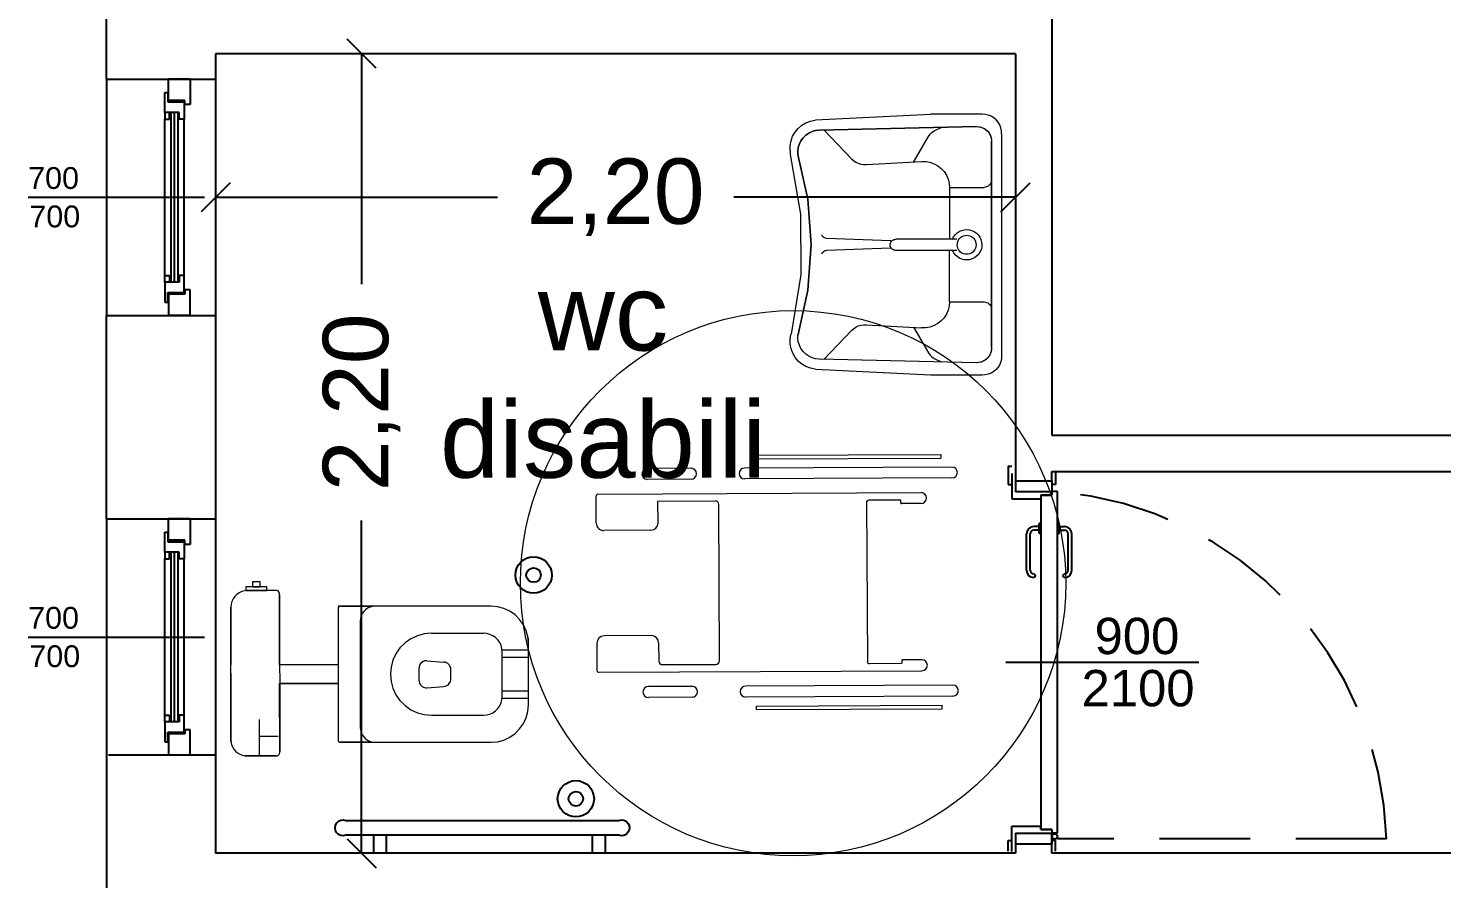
# Model space of a CAD drawing. Header units: millimetres. Extents: x 1769 to 2783, y -1222 to -971.
# Drawn here: x 2645.963 to 2649.851, y -1007.082 to -1004.742 of the extents above; entities that cross this region are included whole.
import ezdxf

# ---------------------------------------------------------------- set-up
doc = ezdxf.new("R2010")
doc.units = ezdxf.units.MM
doc.linetypes.add('CONTINUA', pattern=[0])
doc.linetypes.add('HIDDEN', pattern=[0.375, 0.25, -0.125])
for name, color, linetype in [('ARREDI', 8, 'Continuous'), ('FINESTRE', 1, 'Continuous'), ('muri', 7, 'Continuous'), ('quote', 6, 'Continuous'), ('scritte', 240, 'Continuous')]:
    doc.layers.add(name, color=color, linetype=linetype)
doc.styles.add('ARIAL', font='arial.ttf')
doc.styles.add('ROMANS', font='arial.ttf', dxfattribs={"height": 0.15})
doc.dimstyles.new('1a100', dxfattribs={"dimtxt": 0.18, "dimasz": 0.08, "dimexe": 0.01, "dimexo": 0.0625, "dimgap": 0.09, "dimtad": 0, "dimzin": 0, "dimdsep": 46, "dimtxsty": 'ARIAL', "dimblk": 'OBLIQUE', "dimcen": 0.08, "dimclrd": 1, "dimclre": 1, "dimadec": 0, "dimazin": 0, "dimtfac": 1, "dimtofl": 0, "dimtmove": 0, "dimatfit": 1, "dimfxl": 1, "dimtolj": 1, "dimtzin": 0, "dimarcsym": 0})

# ---------------------------------------------------------------- blocks, each defined once
blk = doc.blocks.new('_Oblique')
at = {"color": 0, "linetype": 'ByBlock', "lineweight": -2}
blk.add_line((-0.5, -0.5), (0.5, 0.5), dxfattribs=at)
blk = doc.blocks.new('*D29')
at = {"layer": 'Defpoints', "color": 0, "lineweight": 60, "ltscale": 0.2, "transparency": 16777216}
for p in [(2646.8801, -1004.812), (2647.03, -1004.812), (2647.03, -1007.012)]:
    blk.add_point(p, dxfattribs=at)
at = {"layer": 'quote', "color": 1, "lineweight": -2, "ltscale": 0.2, "transparency": 16777216}
for p, q in [((2646.9675, -1004.812), (2646.8701, -1004.812)), ((2646.8801, -1004.812), (2646.8801, -1005.4462)), ((2646.8801, -1007.012), (2646.8801, -1006.0963)), ((2646.9675, -1007.012), (2646.8701, -1007.012))]:
    blk.add_line(p, q, dxfattribs=at)
at = {"layer": 'quote', "color": 1, "lineweight": -2, "ltscale": 0.2, "transparency": 16777216, "xscale": 0.08, "yscale": 0.08, "zscale": 0.08}
for p, rotation in [((2646.8801, -1004.812), 90), ((2646.8801, -1007.012), 270)]:
    blk.add_blockref('_Oblique', p, dxfattribs=dict(at, rotation=rotation))
at = {"layer": 'quote', "color": 0, "ltscale": 0.2, "transparency": 16777216, "insert": (2646.8801, -1005.7712), "char_height": 0.18, "attachment_point": 5, "rotation": 90, "style": 'ARIAL'}
blk.add_mtext('\\A1;2,20', dxfattribs=at)
blk = doc.blocks.new('*D30')
at = {"layer": 'Defpoints', "color": 0, "lineweight": 60, "ltscale": 0.2, "transparency": 16777216}
for p in [(2646.4786, -1005.207), (2648.6786, -1005.207), (2648.6786, -1005.207)]:
    blk.add_point(p, dxfattribs=at)
at = {"layer": 'quote', "color": 1, "lineweight": -2, "ltscale": 0.2, "transparency": 16777216}
for p, q in [((2646.4786, -1005.1445), (2646.4786, -1005.197)), ((2648.6786, -1005.1445), (2648.6786, -1005.197)), ((2646.4786, -1005.207), (2647.2536, -1005.207)), ((2648.6786, -1005.207), (2647.9036, -1005.207))]:
    blk.add_line(p, q, dxfattribs=at)
at = {"layer": 'quote', "color": 1, "lineweight": -2, "ltscale": 0.2, "transparency": 16777216, "xscale": 0.08, "yscale": 0.08, "zscale": 0.08, "rotation": 180}
blk.add_blockref('_Oblique', (2646.4786, -1005.207), dxfattribs=at)
at = {"layer": 'quote', "color": 1, "lineweight": -2, "ltscale": 0.2, "transparency": 16777216, "xscale": 0.08, "yscale": 0.08, "zscale": 0.08}
blk.add_blockref('_Oblique', (2648.6786, -1005.207), dxfattribs=at)
at = {"layer": 'quote', "color": 0, "ltscale": 0.2, "transparency": 16777216, "insert": (2647.5786, -1005.207), "char_height": 0.18, "attachment_point": 5, "style": 'ARIAL'}
blk.add_mtext('\\A1;2,20', dxfattribs=at)

msp = doc.modelspace()

# ---------------------------------------------------------------- linework, layer by layer
at = {"color": 1, "linetype": 'Continuous'}
for p, q in [((2646.3486, -1004.89), (2646.3486, -1004.882)), ((2646.3486, -1004.9409), (2646.3486, -1004.882)), ((2646.4086, -1004.882), (2646.3486, -1004.882)), ((2646.4086, -1004.882), (2646.4086, -1004.952)), ((2646.339, -1004.9734), (2646.339, -1004.9185)), ((2646.339, -1004.9185), (2646.3471, -1004.9185)), ((2646.3471, -1004.9185), (2646.3471, -1004.9449)), ((2646.3781, -1004.9734), (2646.339, -1004.9734)), ((2646.339, -1004.9734), (2646.339, -1004.9775)), ((2646.342, -1004.9734), (2646.339, -1004.9734)), ((2646.3516, -1004.9734), (2646.342, -1004.9734)), ((2646.3471, -1004.9449), (2646.3923, -1004.9449)), ((2646.3939, -1004.9409), (2646.3486, -1004.9409)), ((2646.3516, -1004.9917), (2646.3516, -1004.9734)), ((2646.355, -1004.9734), (2646.355, -1005.4407)), ((2646.365, -1004.9734), (2646.365, -1005.4407)), ((2646.375, -1004.9734), (2646.375, -1005.4407)), ((2646.3781, -1004.9917), (2646.3781, -1004.9734)), ((2646.3923, -1004.9449), (2646.3923, -1004.9917)), ((2646.3939, -1004.952), (2646.3939, -1004.9409)), ((2646.4086, -1004.952), (2646.3939, -1004.952)), ((2646.339, -1004.9775), (2646.339, -1004.9917)), ((2646.339, -1005.4264), (2646.339, -1004.9917)), ((2646.339, -1004.9917), (2646.3516, -1004.9917)), ((2646.3516, -1004.9887), (2646.3516, -1004.9785)), ((2646.3923, -1004.9917), (2646.3781, -1004.9917)), ((2646.3923, -1005.4224), (2646.3923, -1004.9917)), ((2646.339, -1005.4366), (2646.339, -1005.4224)), ((2646.339, -1005.4224), (2646.3516, -1005.4224)), ((2646.339, -1005.4407), (2646.339, -1005.4366)), ((2646.339, -1005.4407), (2646.339, -1005.4956)), ((2646.3781, -1005.4407), (2646.339, -1005.4407)), ((2646.342, -1005.4407), (2646.339, -1005.4407)), ((2646.3516, -1005.4407), (2646.342, -1005.4407)), ((2646.3516, -1005.4224), (2646.3516, -1005.4407)), ((2646.3516, -1005.4254), (2646.3516, -1005.4356)), ((2646.3781, -1005.4224), (2646.3781, -1005.4407)), ((2646.3923, -1005.4224), (2646.3781, -1005.4224)), ((2646.3923, -1005.4691), (2646.3923, -1005.4224)), ((2646.3471, -1005.4956), (2646.3471, -1005.4691)), ((2646.3471, -1005.4691), (2646.3923, -1005.4691)), ((2646.3486, -1005.4732), (2646.3486, -1005.532)), ((2646.3939, -1005.4732), (2646.3486, -1005.4732)), ((2646.3939, -1005.462), (2646.3939, -1005.4732)), ((2646.4086, -1005.462), (2646.3939, -1005.462)), ((2646.4086, -1005.532), (2646.4086, -1005.462)), ((2646.339, -1005.4956), (2646.3471, -1005.4956)), ((2646.3486, -1005.524), (2646.3486, -1005.532)), ((2646.4086, -1005.532), (2646.3486, -1005.532)), ((2646.3486, -1006.1), (2646.3486, -1006.092)), ((2646.3486, -1006.1509), (2646.3486, -1006.092)), ((2646.4086, -1006.092), (2646.3486, -1006.092)), ((2646.4086, -1006.092), (2646.4086, -1006.162)), ((2646.339, -1006.1834), (2646.339, -1006.1285)), ((2646.339, -1006.1285), (2646.3471, -1006.1285)), ((2646.3471, -1006.1285), (2646.3471, -1006.1549)), ((2646.3471, -1006.1549), (2646.3923, -1006.1549)), ((2646.3939, -1006.1509), (2646.3486, -1006.1509)), ((2646.3923, -1006.1549), (2646.3923, -1006.2017)), ((2646.3939, -1006.162), (2646.3939, -1006.1509)), ((2646.4086, -1006.162), (2646.3939, -1006.162)), ((2646.3781, -1006.1834), (2646.339, -1006.1834)), ((2646.339, -1006.1834), (2646.339, -1006.1875)), ((2646.342, -1006.1834), (2646.339, -1006.1834)), ((2646.339, -1006.1875), (2646.339, -1006.2017)), ((2646.339, -1006.6364), (2646.339, -1006.2017)), ((2646.339, -1006.2017), (2646.3516, -1006.2017)), ((2646.3516, -1006.1834), (2646.342, -1006.1834)), ((2646.3516, -1006.2017), (2646.3516, -1006.1834)), ((2646.3516, -1006.1987), (2646.3516, -1006.1885)), ((2646.355, -1006.1834), (2646.355, -1006.6507)), ((2646.365, -1006.1834), (2646.365, -1006.6507)), ((2646.375, -1006.1834), (2646.375, -1006.6507)), ((2646.3781, -1006.2017), (2646.3781, -1006.1834)), ((2646.3923, -1006.2017), (2646.3781, -1006.2017)), ((2646.3923, -1006.6324), (2646.3923, -1006.2017)), ((2646.339, -1006.6466), (2646.339, -1006.6324)), ((2646.339, -1006.6324), (2646.3516, -1006.6324)), ((2646.339, -1006.6507), (2646.339, -1006.6466)), ((2646.3516, -1006.6324), (2646.3516, -1006.6507)), ((2646.3516, -1006.6354), (2646.3516, -1006.6456)), ((2646.3781, -1006.6324), (2646.3781, -1006.6507)), ((2646.3923, -1006.6324), (2646.3781, -1006.6324)), ((2646.3923, -1006.6791), (2646.3923, -1006.6324)), ((2646.339, -1006.6507), (2646.339, -1006.7056)), ((2646.3781, -1006.6507), (2646.339, -1006.6507)), ((2646.342, -1006.6507), (2646.339, -1006.6507)), ((2646.3516, -1006.6507), (2646.342, -1006.6507)), ((2646.3471, -1006.7056), (2646.3471, -1006.6791)), ((2646.3471, -1006.6791), (2646.3923, -1006.6791)), ((2646.3486, -1006.6832), (2646.3486, -1006.742)), ((2646.3939, -1006.6832), (2646.3486, -1006.6832)), ((2646.3939, -1006.672), (2646.3939, -1006.6832)), ((2646.4086, -1006.672), (2646.3939, -1006.672)), ((2646.4086, -1006.742), (2646.4086, -1006.672)), ((2646.339, -1006.7056), (2646.3471, -1006.7056)), ((2646.3486, -1006.734), (2646.3486, -1006.742)), ((2646.4086, -1006.742), (2646.3486, -1006.742))]:
    msp.add_line(p, q, dxfattribs=at)
at = {"color": 1, "linetype": 'HIDDEN'}
msp.add_lwpolyline([(2648.7936, -1006.017, -0.380687), (2649.6991, -1006.9724), (2648.7936, -1006.9724)], format="xyb", dxfattribs=at)
at = {"layer": 'ARREDI', "lineweight": 0}
for p, q in [((2648.0806, -1005.0175), (2648.0907, -1005.0088)), ((2648.0907, -1005.0088), (2648.1021, -1005.002)), ((2648.1021, -1005.002), (2648.1146, -1004.9973)), ((2648.1146, -1004.9973), (2648.1276, -1004.9948)), ((2648.1276, -1004.9948), (2648.1276, -1004.9948)), ((2648.1281, -1004.994), (2648.4451, -1004.9785)), ((2648.5708, -1005.0125), (2648.1386, -1005.0221)), ((2648.1386, -1005.0221), (2648.5709, -1005.0125)), ((2648.5867, -1004.9785), (2648.4451, -1004.9785)), ((2648.4545, -1005.0241), (2648.4744, -1005.0147)), ((2648.5708, -1005.0125), (2648.5773, -1005.0129)), ((2648.5709, -1005.0125), (2648.5806, -1005.0131)), ((2648.5773, -1005.0129), (2648.5837, -1005.0143)), ((2648.5806, -1005.0131), (2648.5929, -1005.0179)), ((2648.5837, -1005.0143), (2648.5898, -1005.0167)), ((2648.5953, -1004.9789), (2648.5867, -1004.9785)), ((2648.5867, -1004.9785), (2648.5867, -1004.9785)), ((2648.6037, -1004.9807), (2648.5953, -1004.9789)), ((2648.6117, -1004.9839), (2648.6037, -1004.9807)), ((2648.6191, -1004.9883), (2648.6117, -1004.9839)), ((2648.6256, -1004.9938), (2648.6191, -1004.9883)), ((2648.6311, -1005.0004), (2648.6256, -1004.9938)), ((2648.6355, -1005.0077), (2648.6311, -1005.0004)), ((2648.6385, -1005.0157), (2648.6355, -1005.0077)), ((2648.0589, -1005.0649), (2648.0611, -1005.0518)), ((2648.0611, -1005.0518), (2648.0656, -1005.0393)), ((2648.0656, -1005.0393), (2648.0722, -1005.0277)), ((2648.0722, -1005.0277), (2648.0806, -1005.0175)), ((2648.0885, -1005.0515), (2648.084, -1005.0604)), ((2648.084, -1005.0604), (2648.0885, -1005.0515)), ((2648.0945, -1005.0435), (2648.0885, -1005.0515)), ((2648.0885, -1005.0515), (2648.0945, -1005.0435)), ((2648.1016, -1005.0365), (2648.0945, -1005.0435)), ((2648.0945, -1005.0435), (2648.1016, -1005.0365)), ((2648.1099, -1005.0307), (2648.1016, -1005.0365)), ((2648.1016, -1005.0365), (2648.1099, -1005.0307)), ((2648.1189, -1005.0263), (2648.1099, -1005.0307)), ((2648.1099, -1005.0307), (2648.1189, -1005.0263)), ((2648.1286, -1005.0234), (2648.1189, -1005.0263)), ((2648.1189, -1005.0263), (2648.1286, -1005.0234)), ((2648.1386, -1005.0221), (2648.1286, -1005.0234)), ((2648.1286, -1005.0234), (2648.1386, -1005.0221)), ((2648.1516, -1005.0218), (2648.2273, -1005.1011)), ((2648.3976, -1005.1105), (2648.4396, -1005.0396)), ((2648.4396, -1005.0396), (2648.4438, -1005.0337)), ((2648.4438, -1005.0337), (2648.4488, -1005.0285)), ((2648.4488, -1005.0285), (2648.4545, -1005.0241)), ((2648.5898, -1005.0167), (2648.5954, -1005.02)), ((2648.5929, -1005.0179), (2648.603, -1005.0263)), ((2648.5954, -1005.02), (2648.6004, -1005.0242)), ((2648.6004, -1005.0242), (2648.6047, -1005.0291)), ((2648.603, -1005.0263), (2648.6099, -1005.0375)), ((2648.6047, -1005.0291), (2648.6082, -1005.0346)), ((2648.6082, -1005.0346), (2648.6107, -1005.0407)), ((2648.6099, -1005.0375), (2648.6122, -1005.047)), ((2648.6107, -1005.0407), (2648.6122, -1005.047)), ((2648.6122, -1005.047), (2648.6128, -1005.0535)), ((2648.6122, -1005.047), (2648.6128, -1005.0535)), ((2648.6128, -1005.6213), (2648.6128, -1005.0535)), ((2648.6128, -1005.0535), (2648.6128, -1005.0535)), ((2648.6128, -1005.0535), (2648.6128, -1005.3739)), ((2648.6401, -1005.024), (2648.6385, -1005.0157)), ((2648.6403, -1005.0325), (2648.6401, -1005.024)), ((2648.6403, -1005.0325), (2648.6403, -1005.6423)), ((2648.0589, -1005.0782), (2648.0589, -1005.0649)), ((2648.0589, -1005.0782), (2648.0589, -1005.0897)), ((2648.0589, -1005.0897), (2648.0876, -1005.2534)), ((2648.081, -1005.0699), (2648.0796, -1005.0798)), ((2648.0796, -1005.0798), (2648.081, -1005.0699)), ((2648.0796, -1005.0798), (2648.0798, -1005.0898)), ((2648.0798, -1005.0898), (2648.0796, -1005.0798)), ((2648.0798, -1005.0898), (2648.1069, -1005.2122)), ((2648.1069, -1005.2122), (2648.0798, -1005.0898)), ((2648.084, -1005.0604), (2648.081, -1005.0699)), ((2648.081, -1005.0699), (2648.084, -1005.0604)), ((2648.2273, -1005.1011), (2648.2329, -1005.1062)), ((2648.2329, -1005.1062), (2648.2392, -1005.1104)), ((2648.2392, -1005.1104), (2648.2461, -1005.1136)), ((2648.2461, -1005.1136), (2648.2534, -1005.1159)), ((2648.2534, -1005.1159), (2648.2609, -1005.117)), ((2648.2609, -1005.117), (2648.2686, -1005.1171)), ((2648.2686, -1005.1171), (2648.4197, -1005.1084)), ((2648.4197, -1005.1084), (2648.4316, -1005.1086)), ((2648.4316, -1005.1086), (2648.4432, -1005.1107)), ((2648.4432, -1005.1107), (2648.4544, -1005.1146)), ((2648.4544, -1005.1146), (2648.4648, -1005.1203)), ((2648.4648, -1005.1203), (2648.4741, -1005.1276)), ((2648.4741, -1005.1276), (2648.4821, -1005.1363)), ((2648.4821, -1005.1363), (2648.4886, -1005.1461)), ((2648.4886, -1005.1461), (2648.4933, -1005.1568)), ((2648.4933, -1005.1568), (2648.4962, -1005.1682)), ((2648.4962, -1005.1682), (2648.4972, -1005.1799)), ((2648.61, -1005.1696), (2648.6079, -1005.1725)), ((2648.6115, -1005.1664), (2648.61, -1005.1696)), ((2648.6124, -1005.1629), (2648.6115, -1005.1664)), ((2648.6128, -1005.1594), (2648.6124, -1005.1629)), ((2648.4972, -1005.1798), (2648.592, -1005.1798)), ((2648.4972, -1005.1799), (2648.4972, -1005.3226)), ((2648.5956, -1005.1795), (2648.592, -1005.1798)), ((2648.5991, -1005.1786), (2648.5956, -1005.1795)), ((2648.6024, -1005.1771), (2648.5991, -1005.1786)), ((2648.6053, -1005.1751), (2648.6024, -1005.1771)), ((2648.6079, -1005.1725), (2648.6053, -1005.1751)), ((2648.1069, -1005.2122), (2648.1161, -1005.3372)), ((2648.1161, -1005.3372), (2648.1069, -1005.2122)), ((2648.0876, -1005.2534), (2648.0884, -1005.4197)), ((2648.1471, -1005.3132), (2648.1457, -1005.3108)), ((2648.1489, -1005.3154), (2648.1471, -1005.3132)), ((2648.151, -1005.3173), (2648.1489, -1005.3154)), ((2648.1535, -1005.3188), (2648.151, -1005.3173)), ((2648.1561, -1005.3198), (2648.1535, -1005.3188)), ((2648.1589, -1005.3204), (2648.1561, -1005.3198)), ((2648.3357, -1005.3267), (2648.159, -1005.3204)), ((2648.3375, -1005.3281), (2648.3393, -1005.3262)), ((2648.3393, -1005.3262), (2648.3415, -1005.3247)), ((2648.3415, -1005.3247), (2648.3439, -1005.3236)), ((2648.3439, -1005.3236), (2648.3465, -1005.3229)), ((2648.3465, -1005.3229), (2648.3496, -1005.3227)), ((2648.5169, -1005.3227), (2648.3496, -1005.3227)), ((2648.505, -1005.3228), (2648.5082, -1005.3163)), ((2648.5082, -1005.3163), (2648.5124, -1005.3104)), ((2648.5124, -1005.3104), (2648.5176, -1005.3053)), ((2648.5176, -1005.3053), (2648.5236, -1005.3012)), ((2648.5198, -1005.3287), (2648.5217, -1005.3245)), ((2648.5217, -1005.3245), (2648.5243, -1005.3208)), ((2648.5236, -1005.3012), (2648.5302, -1005.2982)), ((2648.5243, -1005.3208), (2648.5275, -1005.3175)), ((2648.5275, -1005.3175), (2648.5312, -1005.3149)), ((2648.5302, -1005.2982), (2648.5372, -1005.2964)), ((2648.5312, -1005.3149), (2648.5353, -1005.313)), ((2648.5353, -1005.313), (2648.5397, -1005.3118)), ((2648.5372, -1005.2964), (2648.5444, -1005.2958)), ((2648.5397, -1005.3118), (2648.5442, -1005.3114)), ((2648.5442, -1005.3114), (2648.5487, -1005.3118)), ((2648.5444, -1005.2958), (2648.5516, -1005.2965)), ((2648.5487, -1005.3118), (2648.5531, -1005.313)), ((2648.5516, -1005.2965), (2648.5586, -1005.2984)), ((2648.5531, -1005.313), (2648.5572, -1005.3149)), ((2648.5572, -1005.3149), (2648.5609, -1005.3175)), ((2648.5586, -1005.2984), (2648.5652, -1005.3014)), ((2648.5609, -1005.3175), (2648.5641, -1005.3208)), ((2648.5641, -1005.3208), (2648.5667, -1005.3245)), ((2648.5652, -1005.3014), (2648.5711, -1005.3056)), ((2648.5667, -1005.3245), (2648.5686, -1005.3287)), ((2648.5711, -1005.3056), (2648.5762, -1005.3107)), ((2648.5762, -1005.3107), (2648.5804, -1005.3166)), ((2648.5804, -1005.3166), (2648.5835, -1005.3232)), ((2648.5835, -1005.3232), (2648.5854, -1005.3302)), ((2648.1161, -1005.3372), (2648.1073, -1005.4622)), ((2648.1073, -1005.4622), (2648.1161, -1005.3372)), ((2648.1457, -1005.3628), (2648.1471, -1005.3603)), ((2648.1471, -1005.3603), (2648.1489, -1005.3581)), ((2648.1489, -1005.3581), (2648.151, -1005.3562)), ((2648.151, -1005.3562), (2648.1535, -1005.3547)), ((2648.1535, -1005.3547), (2648.1561, -1005.3537)), ((2648.1561, -1005.3537), (2648.1589, -1005.3531)), ((2648.1589, -1005.3531), (2648.1589, -1005.3531)), ((2648.3346, -1005.3473), (2648.159, -1005.3531)), ((2648.3339, -1005.3379), (2648.3341, -1005.3352)), ((2648.3341, -1005.3405), (2648.3339, -1005.3379)), ((2648.3341, -1005.3352), (2648.3348, -1005.3327)), ((2648.3348, -1005.3431), (2648.3341, -1005.3405)), ((2648.3348, -1005.3327), (2648.336, -1005.3303)), ((2648.336, -1005.3455), (2648.3348, -1005.3431)), ((2648.336, -1005.3303), (2648.3375, -1005.3281)), ((2648.3375, -1005.3477), (2648.336, -1005.3455)), ((2648.3393, -1005.3495), (2648.3375, -1005.3477)), ((2648.3415, -1005.351), (2648.3393, -1005.3495)), ((2648.3439, -1005.3522), (2648.3415, -1005.351)), ((2648.3465, -1005.3529), (2648.3439, -1005.3522)), ((2648.3491, -1005.3531), (2648.3465, -1005.3529)), ((2648.5172, -1005.3531), (2648.3491, -1005.3531)), ((2648.4972, -1005.495), (2648.4972, -1005.3524)), ((2648.5085, -1005.3596), (2648.5052, -1005.3531)), ((2648.5052, -1005.3531), (2648.5052, -1005.3531)), ((2648.5128, -1005.3654), (2648.5085, -1005.3596)), ((2648.5182, -1005.3377), (2648.5186, -1005.3331)), ((2648.5186, -1005.3423), (2648.5182, -1005.3377)), ((2648.5186, -1005.3331), (2648.5198, -1005.3287)), ((2648.5198, -1005.3467), (2648.5186, -1005.3423)), ((2648.5217, -1005.3508), (2648.5198, -1005.3467)), ((2648.5243, -1005.3546), (2648.5217, -1005.3508)), ((2648.5275, -1005.3579), (2648.5243, -1005.3546)), ((2648.5312, -1005.3605), (2648.5275, -1005.3579)), ((2648.5353, -1005.3624), (2648.5312, -1005.3605)), ((2648.5397, -1005.3636), (2648.5353, -1005.3624)), ((2648.5442, -1005.364), (2648.5397, -1005.3636)), ((2648.5487, -1005.3636), (2648.5442, -1005.364)), ((2648.5531, -1005.3624), (2648.5487, -1005.3636)), ((2648.5572, -1005.3605), (2648.5531, -1005.3624)), ((2648.5609, -1005.3579), (2648.5572, -1005.3605)), ((2648.5641, -1005.3546), (2648.5609, -1005.3579)), ((2648.5667, -1005.3508), (2648.5641, -1005.3546)), ((2648.5686, -1005.3467), (2648.5667, -1005.3508)), ((2648.5686, -1005.3287), (2648.5698, -1005.3331)), ((2648.5698, -1005.3423), (2648.5686, -1005.3467)), ((2648.5698, -1005.3331), (2648.5702, -1005.3377)), ((2648.5702, -1005.3377), (2648.5698, -1005.3423)), ((2648.5766, -1005.3642), (2648.5715, -1005.3694)), ((2648.5807, -1005.3582), (2648.5766, -1005.3642)), ((2648.5837, -1005.3516), (2648.5807, -1005.3582)), ((2648.5855, -1005.3446), (2648.5837, -1005.3516)), ((2648.5854, -1005.3302), (2648.5861, -1005.3374)), ((2648.5861, -1005.3374), (2648.5855, -1005.3446)), ((2648.518, -1005.3704), (2648.5128, -1005.3654)), ((2648.5241, -1005.3744), (2648.518, -1005.3704)), ((2648.5307, -1005.3773), (2648.5241, -1005.3744)), ((2648.5377, -1005.3791), (2648.5307, -1005.3773)), ((2648.545, -1005.3796), (2648.5377, -1005.3791)), ((2648.5522, -1005.3788), (2648.545, -1005.3796)), ((2648.5591, -1005.3768), (2648.5522, -1005.3788)), ((2648.5657, -1005.3737), (2648.5591, -1005.3768)), ((2648.5715, -1005.3694), (2648.5657, -1005.3737)), ((2648.6128, -1005.3739), (2648.6128, -1005.6213)), ((2648.0884, -1005.4197), (2648.0612, -1005.5837)), ((2648.1073, -1005.4622), (2648.0805, -1005.5847)), ((2648.0805, -1005.5847), (2648.1073, -1005.4622)), ((2648.4933, -1005.518), (2648.4886, -1005.5287)), ((2648.4962, -1005.5066), (2648.4933, -1005.518)), ((2648.4972, -1005.495), (2648.4962, -1005.5066)), ((2648.4972, -1005.495), (2648.592, -1005.495)), ((2648.592, -1005.495), (2648.5956, -1005.4953)), ((2648.5956, -1005.4953), (2648.5991, -1005.4962)), ((2648.5991, -1005.4962), (2648.6024, -1005.4977)), ((2648.6024, -1005.4977), (2648.6053, -1005.4998)), ((2648.6053, -1005.4998), (2648.6079, -1005.5023)), ((2648.6079, -1005.5023), (2648.61, -1005.5052)), ((2648.61, -1005.5052), (2648.6115, -1005.5084)), ((2648.6115, -1005.5084), (2648.6124, -1005.5119)), ((2648.6124, -1005.5119), (2648.6128, -1005.5154)), ((2648.2461, -1005.5612), (2648.2534, -1005.5589)), ((2648.2534, -1005.5589), (2648.2609, -1005.5578)), ((2648.2609, -1005.5578), (2648.2686, -1005.5577)), ((2648.2686, -1005.5577), (2648.4197, -1005.5664)), ((2648.4648, -1005.5545), (2648.4544, -1005.5602)), ((2648.4741, -1005.5472), (2648.4648, -1005.5545)), ((2648.4821, -1005.5386), (2648.4741, -1005.5472)), ((2648.4886, -1005.5287), (2648.4821, -1005.5386)), ((2648.0588, -1005.5975), (2648.061, -1005.5845)), ((2648.0589, -1005.6107), (2648.0588, -1005.5975)), ((2648.061, -1005.5845), (2648.061, -1005.5845)), ((2648.0796, -1005.595), (2648.0798, -1005.5851)), ((2648.0796, -1005.595), (2648.0798, -1005.5873)), ((2648.081, -1005.6049), (2648.0796, -1005.595)), ((2648.081, -1005.6049), (2648.0796, -1005.595)), ((2648.0798, -1005.5873), (2648.0805, -1005.5847)), ((2648.0805, -1005.5847), (2648.0805, -1005.5847)), ((2648.1516, -1005.653), (2648.2273, -1005.5737)), ((2648.2273, -1005.5737), (2648.2329, -1005.5687)), ((2648.2329, -1005.5687), (2648.2392, -1005.5644)), ((2648.2392, -1005.5644), (2648.2461, -1005.5612)), ((2648.3976, -1005.5643), (2648.4396, -1005.6352)), ((2648.4316, -1005.5662), (2648.4197, -1005.5664)), ((2648.4197, -1005.5664), (2648.4197, -1005.5664)), ((2648.4432, -1005.5641), (2648.4316, -1005.5662)), ((2648.4544, -1005.5602), (2648.4432, -1005.5641)), ((2648.0613, -1005.6237), (2648.0589, -1005.6107)), ((2648.0658, -1005.6361), (2648.0613, -1005.6237)), ((2648.0724, -1005.6475), (2648.0658, -1005.6361)), ((2648.084, -1005.6144), (2648.081, -1005.6049)), ((2648.084, -1005.6144), (2648.081, -1005.6049)), ((2648.0885, -1005.6233), (2648.084, -1005.6144)), ((2648.0885, -1005.6233), (2648.084, -1005.6144)), ((2648.0945, -1005.6314), (2648.0885, -1005.6233)), ((2648.0945, -1005.6314), (2648.0885, -1005.6233)), ((2648.1016, -1005.6384), (2648.0945, -1005.6314)), ((2648.1016, -1005.6384), (2648.0945, -1005.6314)), ((2648.4396, -1005.6352), (2648.4438, -1005.6411)), ((2648.612, -1005.6311), (2648.6069, -1005.6432)), ((2648.6107, -1005.6342), (2648.6082, -1005.6402)), ((2648.6122, -1005.6278), (2648.6107, -1005.6342)), ((2648.6128, -1005.6213), (2648.612, -1005.6311)), ((2648.6128, -1005.6213), (2648.6122, -1005.6278)), ((2648.0809, -1005.6576), (2648.0724, -1005.6475)), ((2648.091, -1005.6662), (2648.0809, -1005.6576)), ((2648.1023, -1005.6729), (2648.091, -1005.6662)), ((2648.1099, -1005.6441), (2648.1016, -1005.6384)), ((2648.1099, -1005.6441), (2648.1016, -1005.6384)), ((2648.1147, -1005.6775), (2648.1023, -1005.6729)), ((2648.1189, -1005.6485), (2648.1099, -1005.6441)), ((2648.1189, -1005.6485), (2648.1099, -1005.6441)), ((2648.1286, -1005.6514), (2648.1189, -1005.6485)), ((2648.1286, -1005.6514), (2648.1189, -1005.6485)), ((2648.1386, -1005.6527), (2648.1286, -1005.6514)), ((2648.1387, -1005.6527), (2648.1286, -1005.6514)), ((2648.5708, -1005.6623), (2648.1386, -1005.6527)), ((2648.5707, -1005.6623), (2648.1387, -1005.6527)), ((2648.4438, -1005.6411), (2648.4488, -1005.6463)), ((2648.4488, -1005.6463), (2648.4545, -1005.6507)), ((2648.4545, -1005.6507), (2648.4744, -1005.6602)), ((2648.5773, -1005.6619), (2648.5707, -1005.6623)), ((2648.5773, -1005.6619), (2648.5708, -1005.6623)), ((2648.5708, -1005.6623), (2648.5708, -1005.6623)), ((2648.5869, -1005.6598), (2648.5773, -1005.6619)), ((2648.5837, -1005.6605), (2648.5773, -1005.6619)), ((2648.5898, -1005.6581), (2648.5837, -1005.6605)), ((2648.5982, -1005.6531), (2648.5869, -1005.6598)), ((2648.5954, -1005.6548), (2648.5898, -1005.6581)), ((2648.6004, -1005.6506), (2648.5954, -1005.6548)), ((2648.6069, -1005.6432), (2648.5982, -1005.6531)), ((2648.6047, -1005.6457), (2648.6004, -1005.6506)), ((2648.6082, -1005.6402), (2648.6047, -1005.6457)), ((2648.6311, -1005.6744), (2648.6256, -1005.681)), ((2648.6355, -1005.6671), (2648.6311, -1005.6744)), ((2648.6385, -1005.6591), (2648.6355, -1005.6671)), ((2648.6401, -1005.6508), (2648.6385, -1005.6591)), ((2648.6404, -1005.6423), (2648.6401, -1005.6508)), ((2648.1276, -1005.68), (2648.1147, -1005.6775)), ((2648.4451, -1005.6963), (2648.1281, -1005.6808)), ((2648.5867, -1005.6963), (2648.4451, -1005.6963)), ((2648.5953, -1005.6959), (2648.5867, -1005.6963)), ((2648.5867, -1005.6963), (2648.5867, -1005.6963)), ((2648.6037, -1005.6941), (2648.5953, -1005.6959)), ((2648.6118, -1005.691), (2648.6037, -1005.6941)), ((2648.6191, -1005.6865), (2648.6118, -1005.691)), ((2648.6256, -1005.681), (2648.6191, -1005.6865)), ((2646.5433, -1006.295), (2646.5367, -1006.2996)), ((2646.5433, -1006.295), (2646.5367, -1006.2996)), ((2646.5506, -1006.2916), (2646.5433, -1006.295)), ((2646.5506, -1006.2916), (2646.5433, -1006.295)), ((2646.5617, -1006.2886), (2646.5506, -1006.2916)), ((2646.5583, -1006.2895), (2646.5506, -1006.2916)), ((2646.5664, -1006.2888), (2646.5583, -1006.2895)), ((2646.5617, -1006.2786), (2646.5617, -1006.2888)), ((2646.6197, -1006.2786), (2646.5617, -1006.2786)), ((2646.5797, -1006.2786), (2646.5617, -1006.2786)), ((2646.5617, -1006.2786), (2646.5617, -1006.2886)), ((2646.5617, -1006.2888), (2646.6197, -1006.2888)), ((2646.6441, -1006.2888), (2646.5617, -1006.2888)), ((2646.6156, -1006.2888), (2646.5664, -1006.2888)), ((2646.5797, -1006.2652), (2646.5797, -1006.2786)), ((2646.6007, -1006.2652), (2646.5797, -1006.2652)), ((2646.6007, -1006.2652), (2646.5797, -1006.2652)), ((2646.5797, -1006.2652), (2646.5797, -1006.2786)), ((2646.5797, -1006.2786), (2646.6007, -1006.2786)), ((2646.6007, -1006.2786), (2646.6007, -1006.2652)), ((2646.6007, -1006.2786), (2646.6007, -1006.2652)), ((2646.6197, -1006.2786), (2646.6007, -1006.2786)), ((2646.6197, -1006.2888), (2646.6197, -1006.2786)), ((2646.6197, -1006.2888), (2646.6197, -1006.2786)), ((2646.6453, -1006.2888), (2646.6197, -1006.2888)), ((2646.6458, -1006.289), (2646.6441, -1006.2888)), ((2646.6509, -1006.2903), (2646.6453, -1006.2888)), ((2646.6474, -1006.2894), (2646.6458, -1006.289)), ((2646.649, -1006.2901), (2646.6474, -1006.2894)), ((2646.6504, -1006.291), (2646.649, -1006.2901)), ((2646.6516, -1006.2921), (2646.6504, -1006.291)), ((2646.6544, -1006.2965), (2646.6509, -1006.2903)), ((2646.6527, -1006.2934), (2646.6516, -1006.2921)), ((2646.6535, -1006.2949), (2646.6527, -1006.2934)), ((2646.654, -1006.2965), (2646.6535, -1006.2949)), ((2646.6543, -1006.2981), (2646.654, -1006.2965)), ((2646.6544, -1006.2998), (2646.6543, -1006.2981)), ((2646.6545, -1006.4937), (2646.6544, -1006.2965)), ((2646.5209, -1006.327), (2646.5202, -1006.335)), ((2646.5209, -1006.327), (2646.5202, -1006.335)), ((2646.5202, -1006.7038), (2646.5202, -1006.335)), ((2646.5202, -1006.335), (2646.5202, -1006.4937)), ((2646.523, -1006.3192), (2646.5209, -1006.327)), ((2646.523, -1006.3192), (2646.5209, -1006.327)), ((2646.5264, -1006.3119), (2646.523, -1006.3192)), ((2646.5264, -1006.3119), (2646.523, -1006.3192)), ((2646.531, -1006.3053), (2646.5264, -1006.3119)), ((2646.531, -1006.3053), (2646.5264, -1006.3119)), ((2646.5367, -1006.2996), (2646.531, -1006.3053)), ((2646.5367, -1006.2996), (2646.531, -1006.3053)), ((2646.6544, -1006.2999), (2646.6548, -1006.7333)), ((2646.8644, -1006.3322), (2646.8156, -1006.3322)), ((2646.8179, -1006.3322), (2646.8156, -1006.337)), ((2646.8156, -1006.337), (2646.8156, -1006.4937)), ((2646.816, -1006.3362), (2646.8157, -1006.3373)), ((2646.8165, -1006.3353), (2646.816, -1006.3362)), ((2646.8171, -1006.3344), (2646.8165, -1006.3353)), ((2646.8178, -1006.3336), (2646.8171, -1006.3344)), ((2646.8187, -1006.333), (2646.8178, -1006.3336)), ((2646.8218, -1006.3322), (2646.8179, -1006.3322)), ((2646.8197, -1006.3325), (2646.8187, -1006.333)), ((2646.8207, -1006.3323), (2646.8197, -1006.3325)), ((2646.8218, -1006.3322), (2646.8207, -1006.3323)), ((2646.8218, -1006.3322), (2646.9069, -1006.3322)), ((2646.9069, -1006.3322), (2646.8218, -1006.3322)), ((2646.9032, -1006.3347), (2646.8967, -1006.3377)), ((2646.9101, -1006.3328), (2646.9032, -1006.3347)), ((2647.2362, -1006.3322), (2646.9069, -1006.3322)), ((2647.2362, -1006.3322), (2646.9069, -1006.3322)), ((2646.9172, -1006.3322), (2646.9101, -1006.3328)), ((2647.254, -1006.3337), (2647.2362, -1006.3322)), ((2647.254, -1006.3337), (2647.2362, -1006.3322)), ((2647.2713, -1006.3384), (2647.254, -1006.3337)), ((2647.2713, -1006.3384), (2647.254, -1006.3337)), ((2646.8157, -1006.3373), (2646.8156, -1006.3383)), ((2646.8156, -1006.3383), (2646.8156, -1006.7004)), ((2646.8768, -1006.3661), (2646.8762, -1006.3732)), ((2646.8762, -1006.3732), (2646.8762, -1006.6656)), ((2646.8786, -1006.3592), (2646.8768, -1006.3661)), ((2646.8817, -1006.3527), (2646.8786, -1006.3592)), ((2646.8858, -1006.3468), (2646.8817, -1006.3527)), ((2646.8908, -1006.3418), (2646.8858, -1006.3468)), ((2646.8967, -1006.3377), (2646.8908, -1006.3418)), ((2647.2875, -1006.3459), (2647.2713, -1006.3384)), ((2647.2875, -1006.3459), (2647.2713, -1006.3384)), ((2647.3022, -1006.3562), (2647.2875, -1006.3459)), ((2647.3022, -1006.3562), (2647.2875, -1006.3459)), ((2647.3148, -1006.3688), (2647.3022, -1006.3562)), ((2647.3148, -1006.3688), (2647.3022, -1006.3562)), ((2647.3251, -1006.3835), (2647.3148, -1006.3688)), ((2647.3251, -1006.3835), (2647.3148, -1006.3688)), ((2647.0335, -1006.4134), (2647.0157, -1006.4217)), ((2647.0525, -1006.4083), (2647.0335, -1006.4134)), ((2647.0721, -1006.4065), (2647.0525, -1006.4083)), ((2647.0721, -1006.4065), (2647.2157, -1006.4065)), ((2647.2246, -1006.4073), (2647.2157, -1006.4065)), ((2647.2332, -1006.4096), (2647.2246, -1006.4073)), ((2647.2414, -1006.4134), (2647.2332, -1006.4096)), ((2647.2487, -1006.4185), (2647.2414, -1006.4134)), ((2647.3326, -1006.3997), (2647.3251, -1006.3835)), ((2647.3326, -1006.3997), (2647.3251, -1006.3835)), ((2647.3372, -1006.4169), (2647.3326, -1006.3997)), ((2647.3372, -1006.4169), (2647.3326, -1006.3997)), ((2646.9856, -1006.4469), (2646.9744, -1006.463)), ((2646.9996, -1006.4329), (2646.9856, -1006.4469)), ((2647.0157, -1006.4217), (2646.9996, -1006.4329)), ((2647.255, -1006.4249), (2647.2487, -1006.4185)), ((2647.2601, -1006.4322), (2647.255, -1006.4249)), ((2647.2639, -1006.4403), (2647.2601, -1006.4322)), ((2647.2662, -1006.4489), (2647.2639, -1006.4403)), ((2647.267, -1006.4578), (2647.2662, -1006.4489)), ((2647.3388, -1006.4527), (2647.267, -1006.4527)), ((2647.267, -1006.5861), (2647.267, -1006.4527)), ((2647.3388, -1006.4348), (2647.3372, -1006.4169)), ((2647.3388, -1006.4348), (2647.3372, -1006.4169)), ((2647.3388, -1006.604), (2647.3388, -1006.4194)), ((2647.3388, -1006.604), (2647.3388, -1006.4348)), ((2646.9661, -1006.4808), (2646.961, -1006.4998)), ((2646.9744, -1006.463), (2646.9661, -1006.4808)), ((2647.0423, -1006.4901), (2647.0405, -1006.4929)), ((2647.0445, -1006.4877), (2647.0423, -1006.4901)), ((2647.0471, -1006.4856), (2647.0445, -1006.4877)), ((2647.05, -1006.484), (2647.0471, -1006.4856)), ((2647.0531, -1006.4829), (2647.05, -1006.484)), ((2647.0564, -1006.4823), (2647.0531, -1006.4829)), ((2647.0597, -1006.4822), (2647.0564, -1006.4823)), ((2647.0597, -1006.4822), (2647.1066, -1006.486)), ((2647.1066, -1006.486), (2647.1066, -1006.486)), ((2647.1099, -1006.4866), (2647.1066, -1006.486)), ((2647.1131, -1006.4877), (2647.1099, -1006.4866)), ((2647.1161, -1006.4893), (2647.1131, -1006.4877)), ((2647.1188, -1006.4914), (2647.1161, -1006.4893)), ((2647.1211, -1006.4939), (2647.1188, -1006.4914)), ((2647.3388, -1006.4732), (2647.267, -1006.4732)), ((2646.5202, -1006.5166), (2646.5202, -1006.6858)), ((2646.5202, -1006.5166), (2646.5202, -1006.6981)), ((2646.8156, -1006.4937), (2646.6545, -1006.4937)), ((2646.8156, -1006.4937), (2646.6545, -1006.4937)), ((2646.961, -1006.4998), (2646.9592, -1006.5194)), ((2646.9592, -1006.5194), (2646.961, -1006.539)), ((2647.0383, -1006.4991), (2647.038, -1006.5024)), ((2647.038, -1006.5024), (2647.038, -1006.5024)), ((2647.038, -1006.5363), (2647.038, -1006.5024)), ((2647.0391, -1006.4959), (2647.0383, -1006.4991)), ((2647.0405, -1006.4929), (2647.0391, -1006.4959)), ((2647.123, -1006.4967), (2647.1211, -1006.4939)), ((2647.1243, -1006.4998), (2647.123, -1006.4967)), ((2647.1252, -1006.5031), (2647.1243, -1006.4998)), ((2647.1254, -1006.5065), (2647.1252, -1006.5031)), ((2647.1254, -1006.5323), (2647.1254, -1006.5065)), ((2646.5202, -1006.545), (2646.5202, -1006.6858)), ((2646.8156, -1006.545), (2646.6546, -1006.545)), ((2646.6548, -1006.7349), (2646.6546, -1006.545)), ((2646.6546, -1006.545), (2646.8156, -1006.545)), ((2646.8156, -1006.545), (2646.8156, -1006.7036)), ((2646.961, -1006.539), (2646.9661, -1006.558)), ((2646.9661, -1006.558), (2646.9744, -1006.5758)), ((2647.038, -1006.5363), (2647.0383, -1006.5396)), ((2647.0383, -1006.5396), (2647.0391, -1006.5429)), ((2647.0391, -1006.5429), (2647.0405, -1006.5459)), ((2647.0405, -1006.5459), (2647.0423, -1006.5487)), ((2647.0423, -1006.5487), (2647.0445, -1006.5511)), ((2647.0445, -1006.5511), (2647.0471, -1006.5532)), ((2647.0471, -1006.5532), (2647.05, -1006.5548)), ((2647.05, -1006.5548), (2647.0531, -1006.5559)), ((2647.0531, -1006.5559), (2647.0564, -1006.5565)), ((2647.0564, -1006.5565), (2647.0597, -1006.5566)), ((2647.0597, -1006.5566), (2647.1066, -1006.5528)), ((2647.0597, -1006.5566), (2647.0597, -1006.5566)), ((2647.1066, -1006.5528), (2647.1099, -1006.5522)), ((2647.1099, -1006.5522), (2647.1131, -1006.5511)), ((2647.1131, -1006.5511), (2647.1161, -1006.5495)), ((2647.1161, -1006.5495), (2647.1188, -1006.5474)), ((2647.1188, -1006.5474), (2647.1211, -1006.5449)), ((2647.1211, -1006.5449), (2647.123, -1006.5421)), ((2647.123, -1006.5421), (2647.1243, -1006.539)), ((2647.1243, -1006.539), (2647.1252, -1006.5357)), ((2647.1252, -1006.5357), (2647.1254, -1006.5323)), ((2647.1254, -1006.5323), (2647.1254, -1006.5323)), ((2647.3388, -1006.5656), (2647.267, -1006.5656)), ((2646.9744, -1006.5758), (2646.9856, -1006.5919)), ((2646.9856, -1006.5919), (2646.9996, -1006.6058)), ((2646.9996, -1006.6058), (2647.0157, -1006.6171)), ((2647.255, -1006.6139), (2647.2601, -1006.6066)), ((2647.2601, -1006.6066), (2647.2639, -1006.5985)), ((2647.2639, -1006.5985), (2647.2662, -1006.5898)), ((2647.2662, -1006.5898), (2647.267, -1006.5809)), ((2647.3388, -1006.5861), (2647.267, -1006.5861)), ((2647.3372, -1006.6218), (2647.3388, -1006.604)), ((2647.3372, -1006.6218), (2647.3388, -1006.604)), ((2646.599, -1006.7438), (2646.599, -1006.6442)), ((2647.0157, -1006.6171), (2647.0335, -1006.6254)), ((2647.0335, -1006.6254), (2647.0525, -1006.6305)), ((2647.0525, -1006.6305), (2647.0721, -1006.6322)), ((2647.0721, -1006.6322), (2647.2157, -1006.6322)), ((2647.2157, -1006.6322), (2647.2246, -1006.6315)), ((2647.2246, -1006.6315), (2647.2332, -1006.6291)), ((2647.2332, -1006.6291), (2647.2414, -1006.6254)), ((2647.2414, -1006.6254), (2647.2487, -1006.6202)), ((2647.2487, -1006.6202), (2647.255, -1006.6139)), ((2647.3251, -1006.6553), (2647.3326, -1006.6391)), ((2647.3251, -1006.6553), (2647.3326, -1006.6391)), ((2647.3326, -1006.6391), (2647.3372, -1006.6218)), ((2647.3326, -1006.6391), (2647.3372, -1006.6218)), ((2646.5202, -1006.6858), (2646.5202, -1006.6981)), ((2646.8762, -1006.6656), (2646.8768, -1006.6727)), ((2646.8768, -1006.6727), (2646.8786, -1006.6796)), ((2646.8786, -1006.6796), (2646.8817, -1006.6861)), ((2646.8817, -1006.6861), (2646.8858, -1006.6919)), ((2647.2875, -1006.6929), (2647.3022, -1006.6826)), ((2647.2875, -1006.6929), (2647.3022, -1006.6826)), ((2647.3022, -1006.6826), (2647.3148, -1006.67)), ((2647.3022, -1006.6826), (2647.3148, -1006.67)), ((2647.3148, -1006.67), (2647.3251, -1006.6553)), ((2647.3148, -1006.67), (2647.3251, -1006.6553)), ((2646.5202, -1006.6981), (2646.5208, -1006.7054)), ((2646.5202, -1006.6981), (2646.5202, -1006.7017)), ((2646.5202, -1006.6981), (2646.5202, -1006.7017)), ((2646.5202, -1006.7017), (2646.5202, -1006.703)), ((2646.5202, -1006.703), (2646.5225, -1006.7124)), ((2646.5208, -1006.7054), (2646.5225, -1006.7124)), ((2646.5225, -1006.7124), (2646.5252, -1006.7191)), ((2646.5225, -1006.7124), (2646.5252, -1006.7191)), ((2646.5252, -1006.7191), (2646.529, -1006.7253)), ((2646.5252, -1006.7191), (2646.529, -1006.7253)), ((2646.529, -1006.7253), (2646.5337, -1006.7308)), ((2646.529, -1006.7253), (2646.5337, -1006.7308)), ((2646.599, -1006.6898), (2646.6508, -1006.6898)), ((2646.8156, -1006.7004), (2646.8157, -1006.7015)), ((2646.8156, -1006.7036), (2646.8199, -1006.7066)), ((2646.8157, -1006.7015), (2646.816, -1006.7026)), ((2646.816, -1006.7026), (2646.8165, -1006.7035)), ((2646.8165, -1006.7035), (2646.8171, -1006.7044)), ((2646.8171, -1006.7044), (2646.8178, -1006.7052)), ((2646.8178, -1006.7052), (2646.8187, -1006.7058)), ((2646.8187, -1006.7058), (2646.8197, -1006.7062)), ((2646.8197, -1006.7062), (2646.8207, -1006.7065)), ((2646.8199, -1006.7066), (2646.9069, -1006.7066)), ((2646.8207, -1006.7065), (2646.8218, -1006.7066)), ((2646.8644, -1006.7066), (2646.8218, -1006.7066)), ((2646.9069, -1006.7066), (2646.8218, -1006.7066)), ((2646.8858, -1006.6919), (2646.8908, -1006.697)), ((2646.8908, -1006.697), (2646.8967, -1006.7011)), ((2646.8967, -1006.7011), (2646.9032, -1006.7041)), ((2646.9032, -1006.7041), (2646.9101, -1006.706)), ((2646.9069, -1006.7066), (2647.2362, -1006.7066)), ((2646.9069, -1006.7066), (2647.2362, -1006.7066)), ((2646.9101, -1006.706), (2646.9172, -1006.7066)), ((2647.2362, -1006.7066), (2647.254, -1006.705)), ((2647.2362, -1006.7066), (2647.254, -1006.705)), ((2647.254, -1006.705), (2647.2713, -1006.7004)), ((2647.254, -1006.705), (2647.2713, -1006.7004)), ((2647.2713, -1006.7004), (2647.2875, -1006.6929)), ((2647.2713, -1006.7004), (2647.2875, -1006.6929)), ((2646.5337, -1006.7308), (2646.5392, -1006.7355)), ((2646.5337, -1006.7308), (2646.5392, -1006.7355)), ((2646.5392, -1006.7355), (2646.5454, -1006.7393)), ((2646.5392, -1006.7355), (2646.5454, -1006.7393)), ((2646.5454, -1006.7393), (2646.5521, -1006.7421)), ((2646.5454, -1006.7393), (2646.5521, -1006.7421)), ((2646.5521, -1006.7421), (2646.5592, -1006.7437)), ((2646.5556, -1006.7429), (2646.5592, -1006.7438)), ((2646.6159, -1006.7438), (2646.5592, -1006.7438)), ((2646.5592, -1006.7438), (2646.6072, -1006.7438)), ((2646.6449, -1006.7438), (2646.5667, -1006.7438)), ((2646.5667, -1006.7438), (2646.6072, -1006.7438)), ((2646.6072, -1006.7438), (2646.6108, -1006.7438)), ((2646.6072, -1006.7438), (2646.6108, -1006.7438)), ((2646.6108, -1006.7438), (2646.6159, -1006.7438)), ((2646.6159, -1006.7438), (2646.6479, -1006.7438)), ((2646.6479, -1006.7438), (2646.6494, -1006.7431)), ((2646.6494, -1006.7431), (2646.6508, -1006.7422)), ((2646.6508, -1006.7422), (2646.6521, -1006.741)), ((2646.6521, -1006.741), (2646.6531, -1006.7397)), ((2646.6531, -1006.7397), (2646.6539, -1006.7382)), ((2646.6539, -1006.7382), (2646.6545, -1006.7366)), ((2646.6545, -1006.7366), (2646.6548, -1006.735)), ((2646.6548, -1006.735), (2646.6548, -1006.7333))]:
    msp.add_line(p, q, dxfattribs=at)
at = {"layer": 'ARREDI', "linetype": 'ByBlock', "lineweight": 0, "ltscale": 0.2}
for p, q in [((2647.9634, -1005.9168), (2648.4734, -1005.9145)), ((2647.9634, -1005.9168), (2647.9634, -1005.9268)), ((2647.9634, -1005.9268), (2648.4734, -1005.9245)), ((2648.4734, -1005.9145), (2648.4734, -1005.9245)), ((2647.786, -1005.9527), (2647.666, -1005.9532)), ((2647.7861, -1005.9827), (2647.6661, -1005.9832)), ((2648.5036, -1005.9493), (2647.9336, -1005.952)), ((2648.5037, -1005.9793), (2647.9337, -1005.982)), ((2647.5301, -1006.0238), (2648.4189, -1006.0197)), ((2647.5255, -1006.1039), (2647.5252, -1006.0289)), ((2647.6952, -1006.0431), (2647.8524, -1006.0424)), ((2647.6955, -1006.1031), (2647.6952, -1006.0431)), ((2647.8644, -1006.4823), (2647.8624, -1006.0523)), ((2648.269, -1006.0454), (2648.271, -1006.4854)), ((2648.3624, -1006.04), (2648.274, -1006.0404)), ((2648.3635, -1006.049), (2648.3634, -1006.041)), ((2648.419, -1006.0497), (2648.3645, -1006.05)), ((2647.6756, -1006.1232), (2647.5456, -1006.1238)), ((2647.6769, -1006.4132), (2647.547, -1006.4138)), ((2647.527, -1006.4339), (2647.5274, -1006.5089)), ((2647.697, -1006.4331), (2647.6973, -1006.4831)), ((2647.7073, -1006.493), (2647.8544, -1006.4923)), ((2648.3645, -1006.49), (2648.2761, -1006.4904)), ((2648.3655, -1006.481), (2648.3655, -1006.489)), ((2648.421, -1006.4797), (2648.3665, -1006.48)), ((2647.5324, -1006.5138), (2648.4211, -1006.5097)), ((2647.7888, -1006.5527), (2647.6688, -1006.5532)), ((2648.5063, -1006.5493), (2647.9363, -1006.552)), ((2647.7889, -1006.5826), (2647.6689, -1006.5832)), ((2648.5065, -1006.5793), (2647.9365, -1006.582)), ((2647.9666, -1006.6068), (2648.4766, -1006.6045)), ((2647.9666, -1006.6168), (2647.9666, -1006.6068)), ((2648.4766, -1006.6145), (2648.4766, -1006.6045)), ((2647.9666, -1006.6168), (2648.4766, -1006.6145))]:
    msp.add_line(p, q, dxfattribs=at)
at = {"layer": 'ARREDI'}
for p, q in [((2646.9138, -1007.012), (2646.9138, -1006.962)), ((2646.9488, -1007.012), (2646.9488, -1006.962)), ((2647.5155, -1007.012), (2647.5155, -1006.962)), ((2647.5505, -1007.012), (2647.5505, -1006.962))]:
    msp.add_line(p, q, dxfattribs=at)
msp.add_lwpolyline([(2646.8371, -1006.922), (2647.5871, -1006.922, -1.505936), (2647.5871, -1006.962), (2646.8371, -1006.962, -1.505936)], format="xyb", close=True, dxfattribs=at)
at = {"layer": 'ARREDI', "linetype": 'ByBlock', "lineweight": 0, "ltscale": 0.2}
msp.add_circle((2648.0667, -1006.2689), 0.75, dxfattribs=at)
at = {"layer": 'ARREDI'}
for centre, radius in [((2647.3531, -1006.2465), 0.05), ((2647.3531, -1006.2465), 0.02), ((2647.4693, -1006.862), 0.05), ((2647.4693, -1006.862), 0.02)]:
    msp.add_circle(centre, radius, dxfattribs=at)
at = {"layer": 'ARREDI', "linetype": 'ByBlock', "lineweight": 0, "ltscale": 0.2}
for centre, radius, start, end in [((2647.6661, -1005.9682), 0.015, 90.265, 270.265), ((2647.7861, -1005.9677), 0.015, 270.265, 90.265), ((2647.9336, -1005.967), 0.015, 90.265, 270.265), ((2648.5036, -1005.9643), 0.015, 270.265, 90.265), ((2647.5302, -1006.0288), 0.005, 90.265, 180.265), ((2648.4189, -1006.0347), 0.015, 270.265, 90.265), ((2647.8524, -1006.0524), 0.01, 0.265, 90.265), ((2648.274, -1006.0454), 0.005, 90.265, 180.265), ((2648.3624, -1006.041), 0.001, 0.265, 90.265), ((2648.3645, -1006.049), 0.001, 180.265, 270.265), ((2647.5455, -1006.1038), 0.02, 180.265, 270.265), ((2647.6755, -1006.1032), 0.02, 270.265, 0.265), ((2647.547, -1006.4338), 0.02, 90.265, 180.265), ((2647.677, -1006.4332), 0.02, 0.265, 90.265), ((2647.7073, -1006.483), 0.01, 180.265, 270.265), ((2647.8544, -1006.4823), 0.01, 270.265, 0.265), ((2648.276, -1006.4854), 0.005, 180.265, 270.265), ((2648.3645, -1006.489), 0.001, 270.265, 0.265), ((2648.3665, -1006.481), 0.001, 90.265, 180.265), ((2648.4211, -1006.4947), 0.015, 270.265, 90.265), ((2647.5324, -1006.5088), 0.005, 180.265, 270.265), ((2647.6688, -1006.5682), 0.015, 90.265, 270.265), ((2647.7888, -1006.5676), 0.015, 270.265, 90.265), ((2647.9364, -1006.567), 0.015, 90.265, 270.265), ((2648.5064, -1006.5643), 0.015, 270.265, 90.265)]:
    msp.add_arc(centre, radius, start, end, dxfattribs=at)
at = {"layer": 'FINESTRE', "color": 1}
for p, q in [((2646.1786, -1004.882), (2646.1786, -1005.532)), ((2646.4786, -1004.882), (2646.4786, -1005.532)), ((2645.9633, -1005.207), (2646.4477, -1005.207)), ((2648.6586, -1005.947), (2648.6586, -1005.997)), ((2648.6586, -1005.947), (2648.6686, -1005.947)), ((2648.6686, -1005.967), (2648.6686, -1006.037)), ((2648.6786, -1005.987), (2648.6786, -1006.0178)), ((2648.7786, -1005.987), (2648.7786, -1006.027)), ((2648.7886, -1005.962), (2648.7886, -1005.997)), ((2648.6586, -1005.997), (2648.6686, -1005.997)), ((2648.7786, -1006.0178), (2648.6786, -1006.0178)), ((2648.7886, -1005.997), (2648.7786, -1005.997)), ((2648.7786, -1006.027), (2648.7786, -1006.017)), ((2648.7936, -1006.017), (2648.7786, -1006.017)), ((2648.7936, -1006.957), (2648.7936, -1006.017)), ((2648.6686, -1006.037), (2648.7486, -1006.037)), ((2648.7486, -1006.027), (2648.7486, -1006.947)), ((2648.7786, -1006.027), (2648.7486, -1006.027)), ((2648.7486, -1006.027), (2648.7786, -1006.027)), ((2648.7486, -1006.027), (2648.7486, -1006.037)), ((2646.1786, -1006.092), (2646.1786, -1006.742)), ((2646.4786, -1006.092), (2646.4786, -1006.742)), ((2648.7086, -1006.2332), (2648.7086, -1006.1332)), ((2648.7186, -1006.2332), (2648.7186, -1006.1332)), ((2648.7436, -1006.1132), (2648.7286, -1006.1132)), ((2648.7436, -1006.1232), (2648.7286, -1006.1232)), ((2648.7486, -1006.1045), (2648.7436, -1006.1045)), ((2648.7436, -1006.132), (2648.7436, -1006.1045)), ((2648.7486, -1006.132), (2648.7436, -1006.132)), ((2648.7936, -1006.1045), (2648.7986, -1006.1045)), ((2648.7936, -1006.132), (2648.7986, -1006.132)), ((2648.7986, -1006.132), (2648.7986, -1006.1045)), ((2648.7986, -1006.1132), (2648.8136, -1006.1132)), ((2648.7986, -1006.1232), (2648.8136, -1006.1232)), ((2648.8236, -1006.2332), (2648.8236, -1006.1332)), ((2648.8336, -1006.2332), (2648.8336, -1006.1332)), ((2645.9633, -1006.417), (2646.4477, -1006.417)), ((2649.1823, -1006.487), (2648.6519, -1006.487)), ((2648.6686, -1007.0071), (2648.6686, -1006.937)), ((2648.6686, -1006.937), (2648.7486, -1006.937)), ((2648.6786, -1006.9562), (2648.7786, -1006.9562)), ((2648.6786, -1006.9562), (2648.6786, -1006.9871)), ((2648.6786, -1006.9562), (2648.7786, -1006.9562)), ((2648.7486, -1006.947), (2648.7486, -1006.937)), ((2648.7486, -1006.947), (2648.7786, -1006.947)), ((2648.7786, -1006.947), (2648.7486, -1006.947)), ((2648.7786, -1006.947), (2648.7786, -1006.957)), ((2648.7786, -1006.9562), (2648.7786, -1006.9871)), ((2648.7786, -1006.9871), (2648.7786, -1006.9562)), ((2648.7936, -1006.957), (2648.7786, -1006.957)), ((2648.6586, -1007.0062), (2648.6586, -1006.977)), ((2648.6586, -1006.977), (2648.6686, -1006.977)), ((2648.7886, -1006.977), (2648.7786, -1006.977)), ((2648.7886, -1007.0062), (2648.7886, -1006.977))]:
    msp.add_line(p, q, dxfattribs=at)
msp.add_circle((2648.7861, -1006.9656), 0.0075, dxfattribs=at)
for centre, radius, start, end in [((2648.7286, -1006.1332), 0.02, 90, 180), ((2648.7286, -1006.1332), 0.01, 90, 180), ((2648.8136, -1006.1332), 0.02, 0, 90), ((2648.8136, -1006.1332), 0.01, 0, 90), ((2648.7286, -1006.2332), 0.02, 180, 270), ((2648.7286, -1006.2332), 0.01, 180, 270), ((2648.7282, -1006.2482), 0.00502, 274.9677, 85.0323), ((2648.8141, -1006.2482), 0.00502, 94.9677, 265.0323), ((2648.8136, -1006.2332), 0.02, 270, 0), ((2648.8136, -1006.2332), 0.01, 270, 0)]:
    msp.add_arc(centre, radius, start, end, dxfattribs=at)
at = {"layer": 'muri', "color": 3}
for p, q in [((2646.1786, -1004.882), (2646.1786, -1004.512)), ((2648.7786, -1004.6076), (2648.7786, -1005.862)), ((2648.6786, -1004.812), (2646.4786, -1004.812)), ((2646.4786, -1004.812), (2646.4786, -1004.882)), ((2648.6786, -1004.812), (2648.6786, -1006.012)), ((2646.1786, -1004.882), (2646.4786, -1004.882)), ((2646.1786, -1004.882), (2646.4786, -1004.882)), ((2646.1786, -1006.092), (2646.1786, -1005.532)), ((2646.1786, -1005.532), (2646.4814, -1005.532)), ((2646.4786, -1005.532), (2646.4786, -1006.092)), ((2648.7786, -1005.862), (2652.2814, -1005.862)), ((2648.6786, -1005.9608), (2648.6786, -1005.987)), ((2648.6786, -1005.987), (2648.7786, -1005.987)), ((2648.7786, -1005.962), (2649.8841, -1005.962)), ((2648.7786, -1005.987), (2648.7786, -1005.962)), ((2646.1786, -1006.092), (2646.4786, -1006.092)), ((2646.1786, -1006.742), (2646.1788, -1009.6792)), ((2646.4786, -1006.742), (2646.1841, -1006.742)), ((2646.4786, -1006.742), (2646.4786, -1007.012)), ((2646.4786, -1006.742), (2646.4786, -1007.012)), ((2648.7786, -1006.9871), (2648.6786, -1006.9871)), ((2648.6786, -1006.9871), (2648.6786, -1007.012)), ((2648.7786, -1007.012), (2648.7786, -1006.9871)), ((2648.6786, -1007.012), (2646.4786, -1007.012)), ((2650.0898, -1007.012), (2648.7786, -1007.012))]:
    msp.add_line(p, q, dxfattribs=at)

# ---------------------------------------------------------------- texts
at = {"layer": 'FINESTRE', "color": 1, "style": 'ROMANS'}
for s, height, p in [('700', 0.06, (2645.963, -1005.1841)), ('700', 0.06, (2645.9663, -1005.2898)), ('700', 0.06, (2645.963, -1006.3941)), ('900', 0.1, (2648.896, -1006.4641)), ('700', 0.06, (2645.9663, -1006.4998)), ('2100', 0.1, (2648.8602, -1006.6076))]:
    msp.add_text(s, height=height, dxfattribs=at).set_placement(p)
at = {"layer": 'scritte', "color": 6, "linetype": 'CONTINUA', "insert": (2647.544, -1005.4186), "char_height": 0.21, "width": 2.018648, "attachment_point": 2, "style": 'ARIAL'}
msp.add_mtext('{\\fArial|b0|i0|c238|p34;wc\\Pdisabili}', dxfattribs=at)

# ---------------------------------------------------------------- dimensions: what is measured, and where the dimension line sits
at = {"layer": 'quote', "ltscale": 0.2}
dim = msp.add_linear_dim(base=(2646.8801, -1004.812), p1=(2647.03, -1007.012), p2=(2647.03, -1004.812), angle=90, text='2,20', dimstyle='1a100', dxfattribs=at)
dim.commit()
dim.dimension.update_dxf_attribs({"geometry": '*D29', "text_midpoint": (2646.8801, -1005.7712), "dimtype": 161})
dim = msp.add_aligned_dim(p1=(2646.4786, -1005.207), p2=(2648.6786, -1005.207), distance=0, text='2,20', dimstyle='1a100', dxfattribs=at)
dim.commit()
dim.dimension.update_dxf_attribs({"geometry": '*D30', "text_midpoint": (2647.5786, -1005.207)})

doc.saveas('drawing.dxf')
